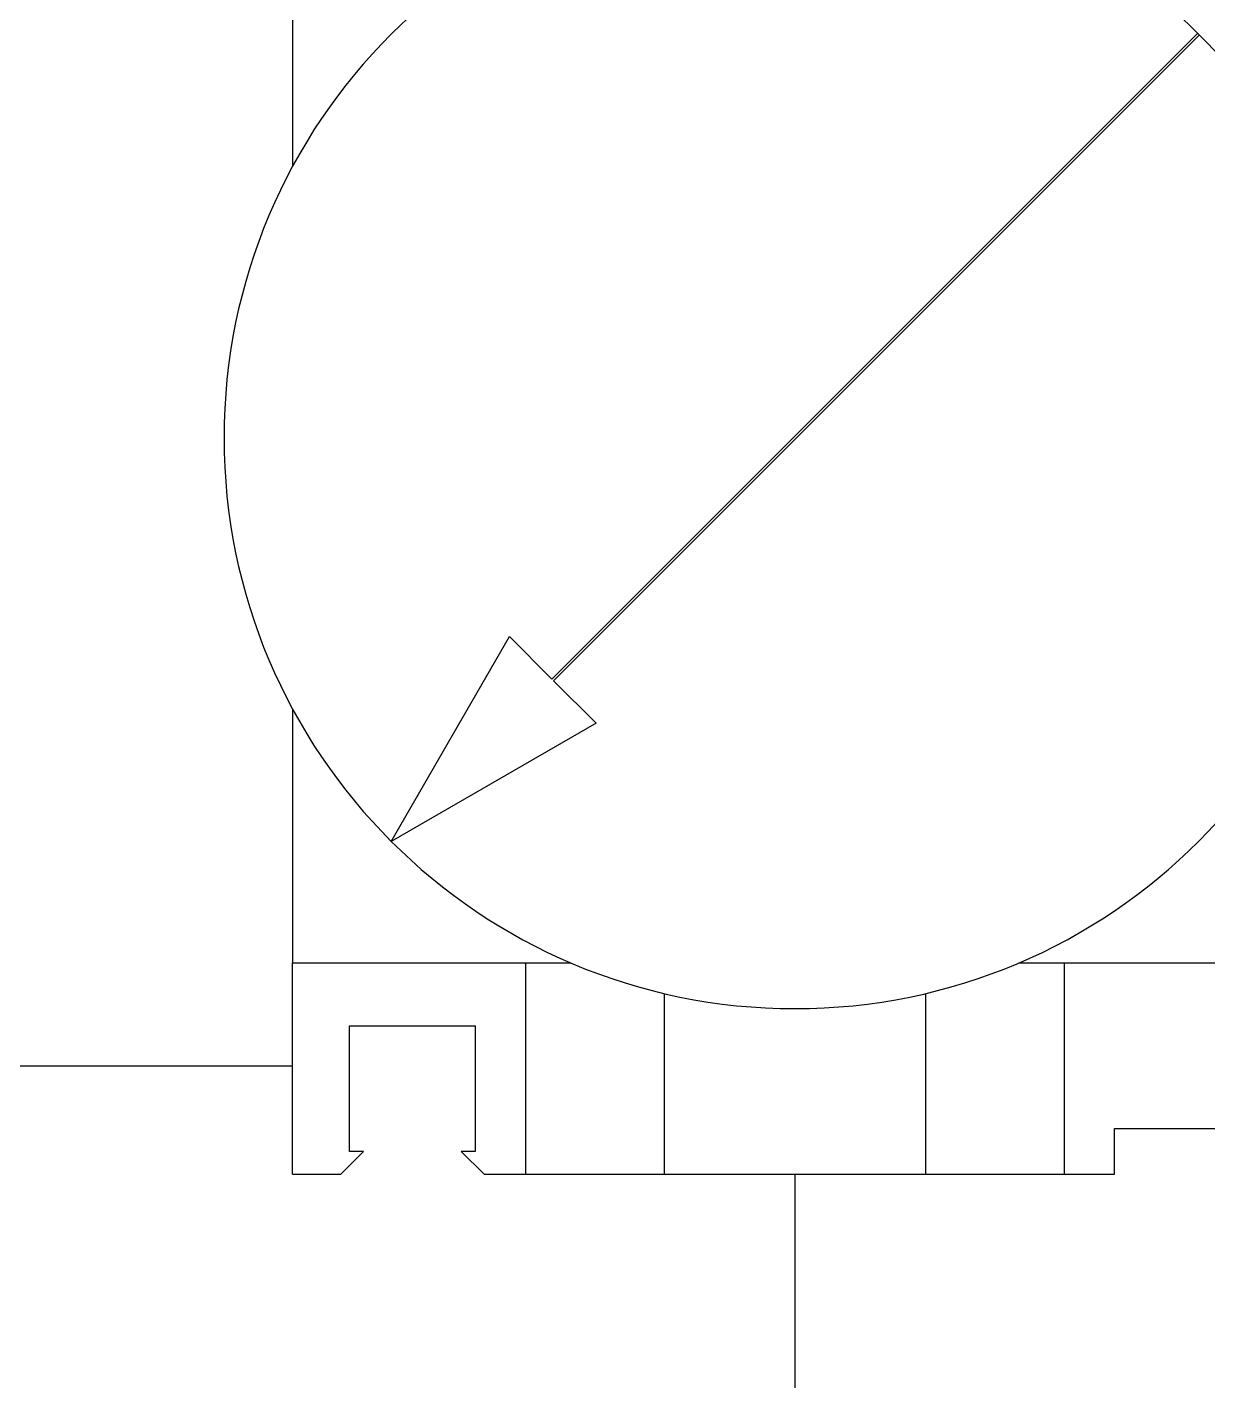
# Model space of a CAD drawing. Header units: millimetres. Extents: x 256 to 2599, y 626 to 1192.
# Drawn here: x 2125.58 to 2130.18, y 661.99 to 667.26 of the extents above; entities that cross this region are included whole.
import ezdxf

# ---------------------------------------------------------------- set-up
doc = ezdxf.new("R2010")
doc.units = ezdxf.units.MM
for name, color, linetype in [('Aria compressa', 140, 'Continuous'), ('MAIN-1', 7, 'Continuous'), ('MAIN-2', 7, 'Continuous')]:
    doc.layers.add(name, color=color, linetype=linetype)
doc.styles.add('PNP_LTYPE', font='txt.shx')
doc.linetypes.add('ISO-GENERAL', pattern='A,5,["/",PNP_LTYPE,S=1.5,R=0,X=0,Y=-0.75],-0.0001', length=5.0001)

msp = doc.modelspace()

# ---------------------------------------------------------------- linework, layer by layer
at = {"layer": 'Aria compressa', "linetype": 'ISO-GENERAL'}
msp.add_line((2128.5691, 662.799), (2128.5691, 653.8474), dxfattribs=at)
at = {"layer": 'MAIN-1'}
for p, q in [((2126.6134, 667.7105), (2126.6134, 666.7215)), ((2126.6134, 664.6103), (2126.6134, 663.6213)), ((2126.6134, 662.799), (2126.6134, 663.6213)), ((2126.6134, 663.6213), (2127.6982, 663.6213)), ((2127.5202, 663.6213), (2127.5202, 662.799)), ((2129.4401, 663.6213), (2130.5248, 663.6213)), ((2129.6181, 662.799), (2129.6181, 663.6213)), ((2126.8357, 663.3768), (2127.3246, 663.3768)), ((2126.8357, 662.8879), (2126.8357, 663.3768)), ((2127.3246, 663.3768), (2127.3246, 662.8879)), ((2124.6578, 663.2213), (2126.6134, 663.2213)), ((2129.8137, 662.799), (2129.8137, 662.9768)), ((2129.8137, 662.9768), (2130.3026, 662.9768)), ((2126.8011, 662.799), (2126.89, 662.8879)), ((2126.89, 662.8879), (2126.8357, 662.8879)), ((2127.2703, 662.8879), (2127.3592, 662.799)), ((2127.3246, 662.8879), (2127.2703, 662.8879)), ((2126.6134, 662.799), (2126.8011, 662.799)), ((2127.3592, 662.799), (2127.5202, 662.799)), ((2127.5202, 662.799), (2129.6181, 662.799)), ((2129.6181, 662.799), (2129.8137, 662.799))]:
    msp.add_line(p, q, dxfattribs=at)
at = {"layer": 'MAIN-2'}
for p, q in [((2127.6231, 664.7262), (2130.1375, 667.2405)), ((2130.1438, 667.2342), (2127.6294, 664.7199)), ((2126.9977, 664.0944), (2127.4578, 664.8915)), ((2127.4578, 664.8915), (2127.6231, 664.7262)), ((2127.4578, 664.8915), (2127.4578, 664.8915)), ((2127.6231, 664.7262), (2127.6231, 664.7262)), ((2127.6294, 664.7199), (2127.6294, 664.7199)), ((2127.6294, 664.7199), (2127.7947, 664.5546)), ((2127.7947, 664.5546), (2126.9977, 664.0944)), ((2127.7947, 664.5546), (2127.7947, 664.5546)), ((2126.6134, 663.6213), (2126.6134, 663.6213)), ((2126.6134, 663.6213), (2126.6134, 663.6213)), ((2127.5202, 663.6213), (2127.5202, 663.6213)), ((2127.5202, 663.6213), (2127.5202, 663.6213)), ((2129.6181, 663.6213), (2129.6181, 663.6213)), ((2129.6181, 663.6213), (2129.6181, 663.6213)), ((2128.0604, 663.5025), (2128.0604, 662.799)), ((2129.0779, 663.5025), (2129.0779, 662.799)), ((2126.8357, 663.3768), (2126.8357, 663.3768)), ((2127.3246, 663.3768), (2127.3246, 663.3768)), ((2129.8137, 662.9768), (2129.8137, 662.9768)), ((2126.8357, 662.8879), (2126.8357, 662.8879)), ((2126.89, 662.8879), (2126.89, 662.8879)), ((2127.2703, 662.8879), (2127.2703, 662.8879)), ((2127.3246, 662.8879), (2127.3246, 662.8879)), ((2126.6134, 662.799), (2126.6134, 662.799)), ((2126.8011, 662.799), (2126.8011, 662.799)), ((2127.3592, 662.799), (2127.3592, 662.799)), ((2127.5202, 662.799), (2127.5202, 662.799)), ((2127.5202, 662.799), (2127.5202, 662.799)), ((2129.6181, 662.799), (2129.6181, 662.799)), ((2129.6181, 662.799), (2129.6181, 662.799)), ((2129.8137, 662.799), (2129.8137, 662.799))]:
    msp.add_line(p, q, dxfattribs=at)
for start, end in [(360, 180), (180, 360)]:
    msp.add_arc((2128.5691, 665.6659), 2.2224, start, end, dxfattribs=at)

doc.saveas('drawing.dxf')
